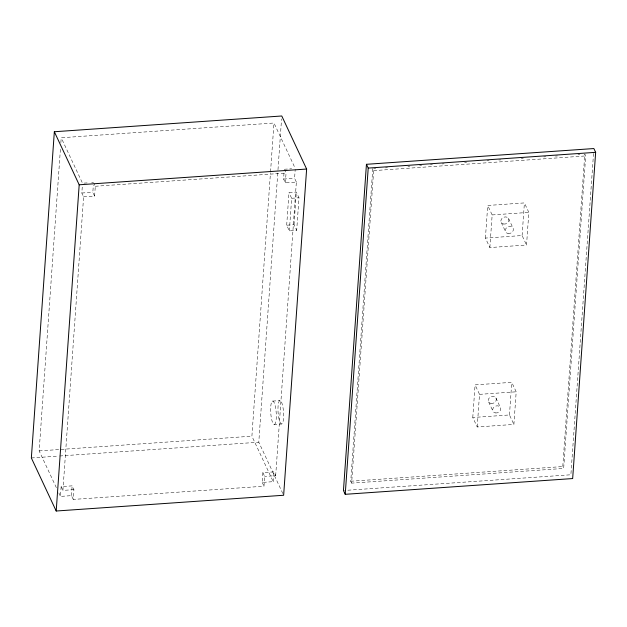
<?xml version="1.0" encoding="UTF-8"?>
<svg xmlns="http://www.w3.org/2000/svg" width="627" height="627" viewBox="0 0 627 627"><rect width="100%" height="100%" fill="white"/><g stroke="black" fill="none" stroke-linecap="round" stroke-linejoin="round"><path stroke-width="0.47" stroke-dasharray="3.13 2.35" d="M56.352 487.657L39.148 450.923L60.458 148.489M60.874 142.635L61.211 137.752L273.975 123.017L295.278 168.498M73.226 499.429L71.454 495.643L60.451 496.404L61.14 486.615L72.144 485.854L73.915 489.64L73.226 499.429L263.983 486.215L264.672 476.434L262.893 472.64L273.897 471.88L275.676 475.666L264.672 476.434M73.915 489.64L62.912 490.408L83.603 196.807L81.831 193.014L82.333 185.898M71.454 495.643L72.144 485.854M83.603 196.807L94.606 196.047L92.835 192.254L93.337 185.137M94.606 196.047L95.296 186.258L93.878 183.225M262.893 472.64L262.204 482.429L273.207 481.669L251.905 436.188L270.464 172.778M270.535 171.798L273.975 123.017M282.808 493.496L258.786 442.207L277.918 170.685M277.988 169.705L281.562 118.918M275.676 475.666L296.359 182.073L285.356 182.833L283.584 179.048L284.086 171.923M285.356 182.833L286.045 173.044L284.627 170.019M286.688 225.211L288.984 192.591L296.32 192.081L298.985 197.764L296.689 230.391L289.345 230.901L286.688 225.211L294.024 224.701L296.689 230.391M289.345 230.901L291.649 198.273L288.984 192.591M273.207 481.669L273.897 471.88M296.359 182.073L294.588 178.28L295.215 169.384M294.024 224.701L296.32 192.081M351.637 483.135L350.752 481.246L372.775 168.726L373.661 170.622L351.637 483.135L563.665 468.455L585.689 155.935L584.803 154.038L562.78 466.559L563.665 468.455M472.774 417.504L475.078 384.876L511.757 382.337L516.193 391.812L513.897 424.432L477.218 426.971L472.774 417.504L509.461 414.956L513.897 424.432M485.416 238.08L487.72 205.46L524.399 202.921L528.835 212.388L526.539 245.016L489.859 247.555L485.416 238.08L522.103 235.54L526.539 245.016M477.218 426.971L479.514 394.352L475.078 384.876M489.859 247.555L492.156 214.936L487.72 205.46M509.461 414.956L511.757 382.337M522.103 235.54L524.399 202.921M593.534 153.435L570.883 474.772L344.427 490.455M87.106 182.912L82.521 183.233L61.211 137.752M91.691 182.598L93.525 182.473M284.274 169.259L291.61 168.749M95.296 186.258L286.045 173.044M373.755 168.655L375.706 168.522M385.48 167.848L387.431 167.707M407.95 166.288L409.901 166.155M419.675 165.473L421.626 165.34M430.42 164.736L432.379 164.595M442.145 163.921L444.104 163.788M464.623 162.362L466.574 162.228M487.093 160.81L489.044 160.669M498.818 159.995L500.769 159.861M521.288 158.435L523.247 158.302M543.766 156.883L545.717 156.75M555.491 156.068L557.442 155.935M577.961 154.516L579.912 154.375M373.661 170.622L585.689 155.935M81.831 193.014L92.835 192.254M283.584 179.048L294.588 178.28M291.649 198.273L298.985 197.764M492.156 214.936L528.835 212.388M272.659 401.092L279.995 400.59M479.514 394.352L516.193 391.812M274.273 424.479A11.725 2.727 86 0 0 275.425 406.79A11.725 2.727 86 0 0 270.707 407.095A11.725 2.727 86 0 0 274.273 424.479L281.609 423.977A11.725 2.727 86 0 0 282.761 406.28A11.725 2.727 86 0 0 278.043 406.586A11.725 2.727 86 0 0 281.609 423.977M39.148 450.923L251.905 436.188M31.35 457.961L58.679 456.064M59.659 455.994L258.786 442.207M350.752 481.246L562.78 466.559M508.528 218.462L512.972 227.938M501.286 222.538L505.73 232.006M495.886 397.886L500.322 407.354M488.645 401.954L493.081 411.43M262.204 482.429L263.983 486.215M61.14 486.615L62.912 490.408M58.813 492.9L60.451 496.404M503.622 224.035A4.162 3.464 -25.1 0 0 508.873 219.301A4.162 3.464 -25.1 0 0 502.235 218.157A4.162 3.464 -25.1 0 0 503.622 224.035M490.98 403.459A4.162 3.464 -25.1 0 0 496.231 398.717A4.162 3.464 -25.1 0 0 489.593 397.581A4.162 3.464 -25.1 0 0 490.98 403.459M508.058 233.51A4.162 3.464 -25.1 0 0 513.309 228.777A4.162 3.464 -25.1 0 0 506.671 227.632A4.162 3.464 -25.1 0 0 508.058 233.51M495.416 412.934A4.162 3.464 -25.1 0 0 500.667 408.193A4.162 3.464 -25.1 0 0 494.029 407.056A4.162 3.464 -25.1 0 0 495.416 412.934"/><path stroke-width="0.94" d="M54.337 131.741L31.35 457.961L56.203 511.013L283.639 495.259L306.627 169.039L281.774 115.987L54.337 131.741L79.19 184.793L56.203 511.013M366.442 164.305L343.455 490.526L345.226 494.311L572.663 478.558L595.65 152.337L593.871 148.552L366.442 164.305L368.214 168.091L345.226 494.311M79.19 184.793L306.627 169.039M368.214 168.091L595.65 152.337"/></g></svg>
